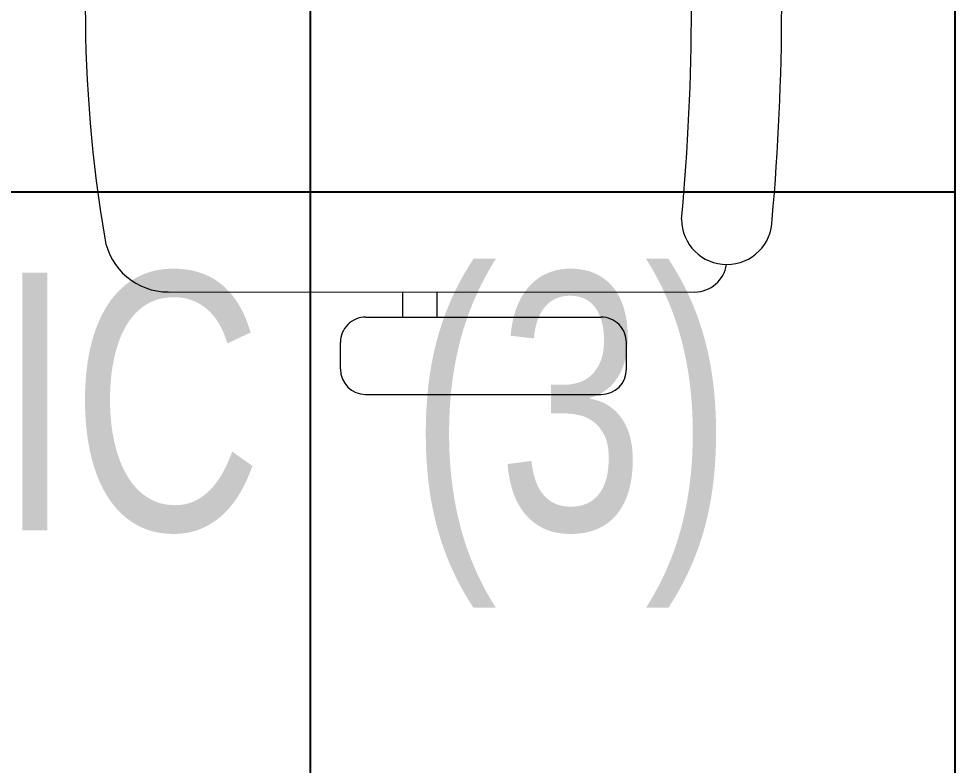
# Model space of a CAD drawing. Extents: x -178977 to 231842, y -29287 to 19916.
# Drawn here: x 48250 to 48976, y 3895 to 4474 of the extents above; entities that cross this region are included whole.
import ezdxf

# ---------------------------------------------------------------- set-up
doc = ezdxf.new("R2010")
doc.units = 0
doc.header["$LTSCALE"] = 0.25
doc.linetypes.add('DASHDOT', pattern=[25.4, 12.7, -6.35, 0, -6.35])
for name, color, linetype, lineweight in [('01-First Floor-FUR$0$72_EGR_BASE_TEXT', 252, 'Continuous', 5), ('01-First Floor-FUR$0$LOADING', 253, 'Continuous', 5), ('01-First Floor-FUR$0$Walls', 251, 'Continuous', 5), ('E-LITE-CLNG-CNDT', 6, 'DASHDOT', 35)]:
    doc.layers.add(name, color=color, linetype=linetype, lineweight=lineweight)
doc.layers.add('01-First Floor-FUR$0$FALSE CEILING', color=251, linetype='Continuous')
doc.styles.add('01-First Floor-FUR$0$X3G_ENTITY_9EC9', font='swisscl.ttf', dxfattribs={"height": 0.2})

# ---------------------------------------------------------------- blocks, each defined once
blk = doc.blocks.new('01-First Floor-FUR$0$GF21018-P')
at = {"color": 0}
for p, q in [((-0.2207, 0.47563), (-0.2207, 0.0675)), ((-0.2806, 0.34221), (-0.25983, 0.34221)), ((-0.30021, 0.32259), (-0.30021, 0.14)), ((-0.24021, 0.32259), (-0.24021, 0.14)), ((-0.24021, 0.29372), (-0.2207, 0.29372)), ((-0.24021, 0.26708), (-0.2207, 0.26708)), ((-0.2806, 0.12039), (-0.25983, 0.12039))]:
    blk.add_line(p, q, dxfattribs=at)
for centre, radius, start, end in [((-0.0001, -0.52948), 1.06948, 80.36712, 99.63288), ((-0.1707, 0.47563), 0.05, 99.63288, 180), ((-0.2806, 0.32259), 0.01962, 90, 180), ((-0.25983, 0.32259), 0.01962, 360, 90), ((-0.2806, 0.14), 0.01962, 180, 270), ((-0.25983, 0.14), 0.01962, 270, 360), ((-0.16429, 0.0425), 0.03511, 90, 270), ((0, 1.84674), 1.77674, 264.69456, 275.30527), ((-0.1957, 0.0675), 0.025, 180, 261.47208), ((0, 1.83136), 1.83136, 264.85322, 275.14698)]:
    blk.add_arc(centre, radius, start, end, dxfattribs=at)
blk = doc.blocks.new('01-First Floor-FUR')
at = {"layer": '01-First Floor-FUR$0$FALSE CEILING', "linetype": 'Continuous'}
for p, q in [((48476, 2540), (48476, 5435)), ((45476, 4340), (48976, 4340))]:
    blk.add_line(p, q, dxfattribs=at)
at = {"layer": '01-First Floor-FUR$0$FALSE CEILING'}
blk.add_lwpolyline([(45476, 2540), (48976, 2540), (48976, 5435), (45476, 5435)], close=True, dxfattribs=at)
at = {"layer": '01-First Floor-FUR$0$Walls'}
blk.add_line((48976, 2550), (48976, 4490), dxfattribs=at)
at = {"layer": '01-First Floor-FUR$0$LOADING', "extrusion": (7.77426e-06, -2.24021e-05, 1), "xscale": 1000, "yscale": 1000, "zscale": 1000, "rotation": 89.99858924494788}
blk.add_blockref('01-First Floor-FUR$0$GF21018-P', (48841.38, 4483.04, 0.15), dxfattribs=at)
at = {"layer": '01-First Floor-FUR$0$72_EGR_BASE_TEXT', "insert": (47345.3, 4277.47, 0), "char_height": 200, "attachment_point": 2, "style": '01-First Floor-FUR$0$X3G_ENTITY_9EC9'}
blk.add_mtext('ENDOCRINOLOGY CLINIC  (3)', dxfattribs=at)

msp = doc.modelspace()

# ---------------------------------------------------------------- block references
at = {"layer": 'E-LITE-CLNG-CNDT'}
msp.add_blockref('01-First Floor-FUR', (0, 0), dxfattribs=at)

doc.saveas('drawing.dxf')
